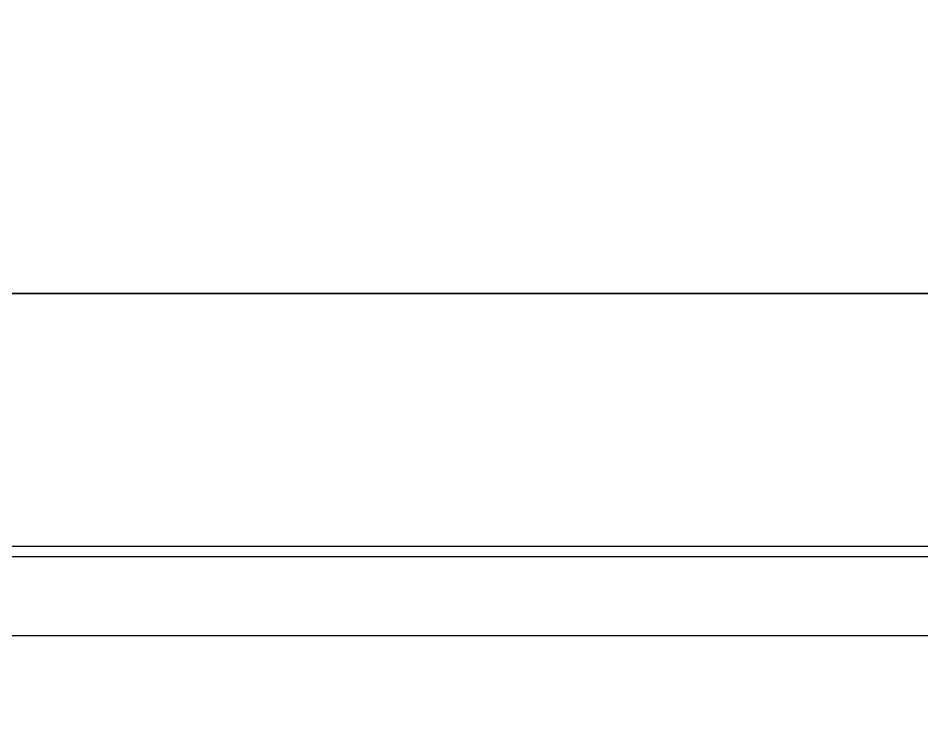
# Model space of a CAD drawing. Header units: metres. Extents: x -642 to 368, y -392 to 227.
# Drawn here: x -601.88564 to -601.87886, y -185.86165 to -185.85633 of the extents above; entities that cross this region are included whole.
import ezdxf

# ---------------------------------------------------------------- set-up
doc = ezdxf.new("R2010")
doc.units = ezdxf.units.M

msp = doc.modelspace()

# ---------------------------------------------------------------- linework, layer by layer
for p, q in [((-499.5822, -185.8594, -623.5383), (-609.9766, -185.85832, -623.5383)), ((-499.5822, -185.8594, -623.5383), (-609.9766, -185.85832, -623.5383)), ((-499.5822, -185.8594, -623.5383), (-609.9766, -185.85832, -623.5383)), ((-499.5822, -185.8594, -623.5383), (-609.9766, -185.85832, -623.5383)), ((-499.5822, -185.8594, -623.5383), (-609.9766, -185.85832, -623.5383)), ((-499.5822, -185.8594, -623.5383), (-609.9766, -185.85832, -623.5383)), ((-499.5822, -185.8594, -623.5383), (-609.9766, -185.85832, -623.5383)), ((-499.5822, -185.8594, -623.5383), (-609.9766, -185.85832, -623.5383)), ((-499.5822, -185.8594, -623.5383), (-609.9766, -185.85832, -623.5383)), ((-499.5822, -185.8594, -623.5383), (-609.9766, -185.85832, -623.5383)), ((-499.5822, -185.8594, -623.5383), (-609.9766, -185.85832, -623.5383)), ((-499.5822, -185.8594, -623.5383), (-609.9766, -185.85832, -623.5383)), ((-499.5822, -185.8594, -623.5383), (-609.9766, -185.85832, -623.5383)), ((-624.83655, -185.86057, -623.5383), (-498.18738, -185.85947, -623.5383)), ((-624.83655, -185.86057, -623.5383), (-498.18738, -185.85947, -623.5383)), ((-624.83655, -185.86057, -623.5383), (-498.18738, -185.85947, -623.5383)), ((-624.83655, -185.86057, -623.5383), (-498.18738, -185.85947, -623.5383)), ((-624.83655, -185.86057, -623.5383), (-498.18738, -185.85947, -623.5383)), ((-624.83655, -185.86057, -623.5383), (-498.18738, -185.85947, -623.5383)), ((-624.83655, -185.86057, -623.5383), (-498.18738, -185.85947, -623.5383)), ((-624.83655, -185.86057, -623.5383), (-498.18738, -185.85947, -623.5383)), ((-624.83655, -185.86057, -623.5383), (-498.18738, -185.85947, -623.5383)), ((-624.83655, -185.86057, -623.5383), (-498.18738, -185.85947, -623.5383)), ((-624.83655, -185.86057, -623.5383), (-498.18738, -185.85947, -623.5383)), ((-624.83655, -185.86057, -623.5383), (-498.18738, -185.85947, -623.5383)), ((-624.83655, -185.86057, -623.5383), (-498.18738, -185.85947, -623.5383)), ((-562.3142, -185.86165, -623.5383), (-624.83655, -185.86057, -623.5383)), ((-562.3142, -185.86165, -623.5383), (-624.83655, -185.86057, -623.5383)), ((-562.3142, -185.86165, -623.5383), (-624.83655, -185.86057, -623.5383)), ((-562.3142, -185.86165, -623.5383), (-624.83655, -185.86057, -623.5383)), ((-562.3142, -185.86165, -623.5383), (-624.83655, -185.86057, -623.5383)), ((-562.3142, -185.86165, -623.5383), (-624.83655, -185.86057, -623.5383)), ((-562.3142, -185.86165, -623.5383), (-624.83655, -185.86057, -623.5383)), ((-562.3142, -185.86165, -623.5383), (-624.83655, -185.86057, -623.5383)), ((-562.3142, -185.86165, -623.5383), (-624.83655, -185.86057, -623.5383)), ((-562.3142, -185.86165, -623.5383), (-624.83655, -185.86057, -623.5383)), ((-562.3142, -185.86165, -623.5383), (-624.83655, -185.86057, -623.5383)), ((-562.3142, -185.86165, -623.5383), (-624.83655, -185.86057, -623.5383)), ((-562.3142, -185.86165, -623.5383), (-624.83655, -185.86057, -623.5383))]:
    msp.add_line(p, q)
for points in [[(-549.3038, -185.85892, -623.5383), (-602.8886, -185.8558, -623.5383), (-582.31445, -185.85564, -623.5383), (-582.31433, -185.85553, -623.5382)], [(-549.3038, -185.85892, -623.5383), (-602.8886, -185.8558, -623.5383), (-582.31445, -185.85564, -623.5383), (-582.31433, -185.85553, -623.5382)], [(-549.3038, -185.85892, -623.5383), (-602.8886, -185.8558, -623.5383), (-582.31445, -185.85564, -623.5383), (-582.31433, -185.85553, -623.5382)], [(-549.3038, -185.85892, -623.5383), (-602.8886, -185.8558, -623.5383), (-582.31445, -185.85564, -623.5383), (-582.31433, -185.85553, -623.5382)], [(-549.3038, -185.85892, -623.5383), (-602.8886, -185.8558, -623.5383), (-582.31445, -185.85564, -623.5383), (-582.31433, -185.85553, -623.5382)], [(-549.3038, -185.85892, -623.5383), (-602.8886, -185.8558, -623.5383), (-582.31445, -185.85564, -623.5383), (-582.31433, -185.85553, -623.5382)], [(-549.3038, -185.85892, -623.5383), (-602.8886, -185.8558, -623.5383), (-582.31445, -185.85564, -623.5383), (-582.31433, -185.85553, -623.5382)], [(-549.3038, -185.85892, -623.5383), (-602.8886, -185.8558, -623.5383), (-582.31445, -185.85564, -623.5383), (-582.31433, -185.85553, -623.5382)], [(-549.3038, -185.85892, -623.5383), (-602.8886, -185.8558, -623.5383), (-582.31445, -185.85564, -623.5383), (-582.31433, -185.85553, -623.5382)], [(-549.3038, -185.85892, -623.5383), (-602.8886, -185.8558, -623.5383), (-582.31445, -185.85564, -623.5383), (-582.31433, -185.85553, -623.5382)], [(-549.3038, -185.85892, -623.5383), (-602.8886, -185.8558, -623.5383), (-582.31445, -185.85564, -623.5383), (-582.31433, -185.85553, -623.5382)], [(-549.3038, -185.85892, -623.5383), (-602.8886, -185.8558, -623.5383), (-582.31445, -185.85564, -623.5383), (-582.31433, -185.85553, -623.5382)], [(-549.3038, -185.85892, -623.5383), (-602.8886, -185.8558, -623.5383), (-582.31445, -185.85564, -623.5383), (-582.31433, -185.85553, -623.5382)], [(-549.3038, -185.85892, -623.5383), (-609.9766, -185.85832, -623.5383), (-602.8886, -185.8558, -623.5383), (-602.8885, -185.8557, -623.5382)], [(-549.3038, -185.85892, -623.5383), (-609.9766, -185.85832, -623.5383), (-602.8886, -185.8558, -623.5383), (-602.8885, -185.8557, -623.5382)], [(-549.3038, -185.85892, -623.5383), (-609.9766, -185.85832, -623.5383), (-602.8886, -185.8558, -623.5383), (-602.8885, -185.8557, -623.5382)], [(-549.3038, -185.85892, -623.5383), (-609.9766, -185.85832, -623.5383), (-602.8886, -185.8558, -623.5383), (-602.8885, -185.8557, -623.5382)], [(-549.3038, -185.85892, -623.5383), (-609.9766, -185.85832, -623.5383), (-602.8886, -185.8558, -623.5383), (-602.8885, -185.8557, -623.5382)], [(-549.3038, -185.85892, -623.5383), (-609.9766, -185.85832, -623.5383), (-602.8886, -185.8558, -623.5383), (-602.8885, -185.8557, -623.5382)], [(-549.3038, -185.85892, -623.5383), (-609.9766, -185.85832, -623.5383), (-602.8886, -185.8558, -623.5383), (-602.8885, -185.8557, -623.5382)], [(-549.3038, -185.85892, -623.5383), (-609.9766, -185.85832, -623.5383), (-602.8886, -185.8558, -623.5383), (-602.8885, -185.8557, -623.5382)], [(-549.3038, -185.85892, -623.5383), (-609.9766, -185.85832, -623.5383), (-602.8886, -185.8558, -623.5383), (-602.8885, -185.8557, -623.5382)], [(-549.3038, -185.85892, -623.5383), (-609.9766, -185.85832, -623.5383), (-602.8886, -185.8558, -623.5383), (-602.8885, -185.8557, -623.5382)], [(-549.3038, -185.85892, -623.5383), (-609.9766, -185.85832, -623.5383), (-602.8886, -185.8558, -623.5383), (-602.8885, -185.8557, -623.5382)], [(-549.3038, -185.85892, -623.5383), (-609.9766, -185.85832, -623.5383), (-602.8886, -185.8558, -623.5383), (-602.8885, -185.8557, -623.5382)], [(-549.3038, -185.85892, -623.5383), (-609.9766, -185.85832, -623.5383), (-602.8886, -185.8558, -623.5383), (-602.8885, -185.8557, -623.5382)], [(-554.20306, -185.85995, -623.5383), (-562.3142, -185.86165, -623.5383), (-624.83655, -185.86057, -623.5383), (-624.8364, -185.86046, -623.5382)], [(-554.20306, -185.85995, -623.5383), (-562.3142, -185.86165, -623.5383), (-624.83655, -185.86057, -623.5383), (-624.8364, -185.86046, -623.5382)], [(-554.20306, -185.85995, -623.5383), (-562.3142, -185.86165, -623.5383), (-624.83655, -185.86057, -623.5383), (-624.8364, -185.86046, -623.5382)], [(-554.20306, -185.85995, -623.5383), (-562.3142, -185.86165, -623.5383), (-624.83655, -185.86057, -623.5383), (-624.8364, -185.86046, -623.5382)], [(-554.20306, -185.85995, -623.5383), (-562.3142, -185.86165, -623.5383), (-624.83655, -185.86057, -623.5383), (-624.8364, -185.86046, -623.5382)], [(-554.20306, -185.85995, -623.5383), (-562.3142, -185.86165, -623.5383), (-624.83655, -185.86057, -623.5383), (-624.8364, -185.86046, -623.5382)], [(-554.20306, -185.85995, -623.5383), (-562.3142, -185.86165, -623.5383), (-624.83655, -185.86057, -623.5383), (-624.8364, -185.86046, -623.5382)], [(-554.20306, -185.85995, -623.5383), (-562.3142, -185.86165, -623.5383), (-624.83655, -185.86057, -623.5383), (-624.8364, -185.86046, -623.5382)], [(-554.20306, -185.85995, -623.5383), (-562.3142, -185.86165, -623.5383), (-624.83655, -185.86057, -623.5383), (-624.8364, -185.86046, -623.5382)], [(-554.20306, -185.85995, -623.5383), (-562.3142, -185.86165, -623.5383), (-624.83655, -185.86057, -623.5383), (-624.8364, -185.86046, -623.5382)], [(-554.20306, -185.85995, -623.5383), (-562.3142, -185.86165, -623.5383), (-624.83655, -185.86057, -623.5383), (-624.8364, -185.86046, -623.5382)], [(-554.20306, -185.85995, -623.5383), (-562.3142, -185.86165, -623.5383), (-624.83655, -185.86057, -623.5383), (-624.8364, -185.86046, -623.5382)], [(-554.20306, -185.85995, -623.5383), (-562.3142, -185.86165, -623.5383), (-624.83655, -185.86057, -623.5383), (-624.8364, -185.86046, -623.5382)]]:
    msp.add_3dface(points)

doc.saveas('drawing.dxf')
